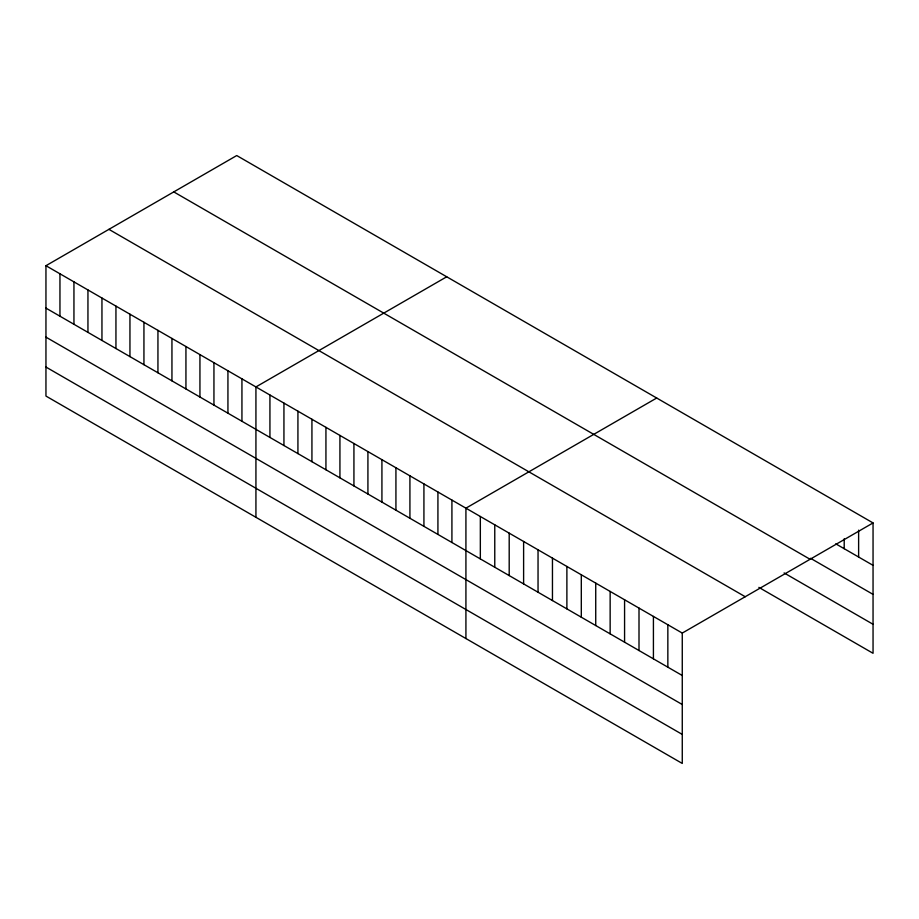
<?xml version="1.0" encoding="UTF-8"?>
<svg xmlns="http://www.w3.org/2000/svg" width="919" height="919" viewBox="0 0 919 919"><rect width="100%" height="100%" fill="white"/><g stroke="black" fill="none" stroke-linecap="round" stroke-linejoin="round"><path stroke-width="1.38" d="M45.95 265.706L682.266 633.076L682.266 763.448L45.95 396.066L45.95 265.706L236.734 155.552L873.05 522.934L873.05 653.294L758.864 587.379M446.714 276.791L255.93 386.933L255.93 517.305M656.706 398.019L465.922 508.173L465.922 638.533M682.266 633.076L873.05 522.934M835.785 543.841L873.05 565.346M810.547 558.293L873.05 594.375M173.771 191.899L810.087 559.28M784.102 572.928L873.05 624.277M108.913 229.348L745.229 596.73M45.95 308.118L682.266 675.499M45.95 337.147L682.266 704.517M45.95 367.049L682.266 734.419M858.622 530.16L858.622 557.029M844.205 538.798L844.205 548.7M667.849 624.748L667.849 667.171M653.42 616.419L653.42 658.843M639.004 608.091L639.004 650.514M624.575 599.762L624.575 642.186M610.147 591.445L610.147 633.857M595.73 583.117L595.73 625.529M581.302 574.789L581.302 617.212M566.885 566.46L566.885 608.883M552.457 558.132L552.457 600.555M538.04 549.803L538.04 592.227M523.612 541.475L523.612 583.898M509.195 533.146L509.195 575.57M494.767 524.818L494.767 567.241M480.338 516.501L480.338 558.913M451.918 500.085L451.918 542.509M437.926 492.01L437.926 534.421M423.923 483.922L423.923 526.346M409.92 475.835L409.92 518.259M395.928 467.76L395.928 510.183M381.925 459.672L381.925 502.096M367.922 451.597L367.922 494.008M353.93 443.509L353.93 485.933M339.927 435.434L339.927 477.846M325.935 427.346L325.935 469.77M311.932 419.259L311.932 461.683M297.928 411.184L297.928 453.607M283.937 403.096L283.937 445.52M269.933 395.021L269.933 437.433M241.938 378.858L241.938 421.27M227.935 370.771L227.935 413.194M213.943 362.683L213.943 405.107M199.94 354.608L199.94 397.031M185.937 346.52L185.937 388.944M171.945 338.445L171.945 380.857M157.942 330.358L157.942 372.781M143.938 322.282L143.938 364.694M129.947 314.195L129.947 356.618M115.943 306.107L115.943 348.531M101.952 298.032L101.952 340.455M87.948 289.945L87.948 332.368M73.945 281.869L73.945 324.281M59.953 273.782L59.953 316.205"/></g></svg>
